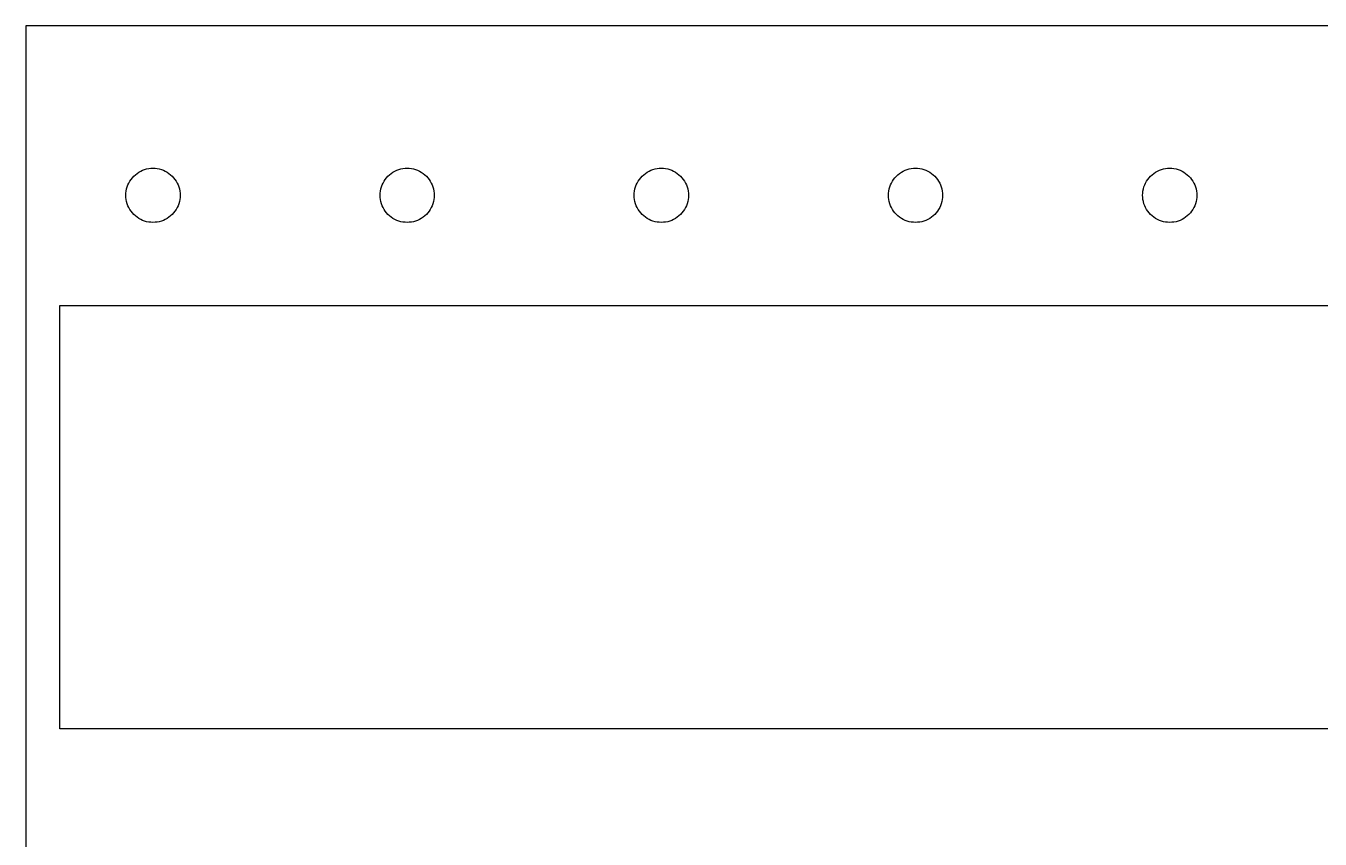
# Model space of a CAD drawing. Extents: x 0 to 315, y 0 to 192.
# Drawn here: x 0.2 to 76.6, y 144.2 to 192.2 of the extents above; entities that cross this region are included whole.
import ezdxf

# ---------------------------------------------------------------- set-up
doc = ezdxf.new("R2010")
doc.units = 0
doc.layers.add('Layer_1', color=7, linetype='CONTINUOUS')

msp = doc.modelspace()

# ---------------------------------------------------------------- linework, layer by layer
at = {"layer": 'Layer_1', "color": 7}
for p, q in [((315.249983, 192.249989), (0.25, 192.249989)), ((0.25, 192.249989), (0.25, 0.249995)), ((6.533339, 183.28899), (6.618618, 183.380992)), ((6.618618, 183.380992), (6.71088, 183.46699)), ((6.71088, 183.46699), (6.809539, 183.543992)), ((6.809539, 183.543992), (6.914001, 183.613992)), ((6.914001, 183.613992), (7.02361, 183.67599)), ((7.02361, 183.67599), (7.137698, 183.72799)), ((7.137698, 183.72799), (7.255568, 183.771991)), ((7.255568, 183.771991), (7.376478, 183.80599)), ((7.376478, 183.80599), (7.499691, 183.829979)), ((7.499691, 183.829979), (7.62445, 183.844993)), ((7.62445, 183.844993), (7.749999, 183.849989)), ((7.749999, 183.849989), (7.875529, 183.844993)), ((7.875529, 183.844993), (8.000288, 183.829979)), ((8.000288, 183.829979), (8.123501, 183.80599)), ((8.123501, 183.80599), (8.244419, 183.771991)), ((8.244419, 183.771991), (8.362289, 183.72799)), ((8.362289, 183.72799), (8.47638, 183.67599)), ((8.47638, 183.67599), (8.585978, 183.613992)), ((8.585978, 183.613992), (8.69044, 183.543992)), ((8.69044, 183.543992), (8.78911, 183.46699)), ((8.78911, 183.46699), (8.88136, 183.380992)), ((8.88136, 183.380992), (8.966639, 183.28899)), ((21.533298, 183.28899), (21.6186, 183.380992)), ((21.6186, 183.380992), (21.7109, 183.46699)), ((21.7109, 183.46699), (21.8095, 183.543992)), ((21.8095, 183.543992), (21.913999, 183.613992)), ((21.913999, 183.613992), (22.0236, 183.67599)), ((22.0236, 183.67599), (22.137699, 183.72799)), ((22.137699, 183.72799), (22.255601, 183.771991)), ((22.255601, 183.771991), (22.376499, 183.80599)), ((22.376499, 183.80599), (22.4997, 183.829979)), ((22.4997, 183.829979), (22.624499, 183.844993)), ((22.624499, 183.844993), (22.75, 183.849989)), ((22.75, 183.849989), (22.875499, 183.844993)), ((22.875499, 183.844993), (23.0003, 183.829979)), ((23.0003, 183.829979), (23.123499, 183.80599)), ((23.123499, 183.80599), (23.2444, 183.771991)), ((23.2444, 183.771991), (23.362298, 183.72799)), ((23.362298, 183.72799), (23.476398, 183.67599)), ((23.476398, 183.67599), (23.585999, 183.613992)), ((23.585999, 183.613992), (23.690399, 183.543992)), ((23.690399, 183.543992), (23.7891, 183.46699)), ((23.7891, 183.46699), (23.881398, 183.380992)), ((23.881398, 183.380992), (23.966598, 183.28899)), ((36.5333, 183.28899), (36.618601, 183.380992)), ((36.618601, 183.380992), (36.710899, 183.46699)), ((36.710899, 183.46699), (36.809499, 183.543992)), ((36.809499, 183.543992), (36.914001, 183.613992)), ((36.914001, 183.613992), (37.023602, 183.67599)), ((37.023602, 183.67599), (37.137701, 183.72799)), ((37.137701, 183.72799), (37.2556, 183.771991)), ((37.2556, 183.771991), (37.376501, 183.80599)), ((37.376501, 183.80599), (37.499702, 183.829979)), ((37.499702, 183.829979), (37.624501, 183.844993)), ((37.624501, 183.844993), (37.749999, 183.849989)), ((37.749999, 183.849989), (37.875501, 183.844993)), ((37.875501, 183.844993), (38.000299, 183.829979)), ((38.000299, 183.829979), (38.123501, 183.80599)), ((38.123501, 183.80599), (38.244402, 183.771991)), ((38.244402, 183.771991), (38.3623, 183.72799)), ((38.3623, 183.72799), (38.4764, 183.67599)), ((38.4764, 183.67599), (38.586001, 183.613992)), ((38.586001, 183.613992), (38.6904, 183.543992)), ((38.6904, 183.543992), (38.789102, 183.46699)), ((38.789102, 183.46699), (38.8814, 183.380992)), ((38.8814, 183.380992), (38.9666, 183.28899)), ((51.533301, 183.28899), (51.6186, 183.380992)), ((51.6186, 183.380992), (51.7109, 183.46699)), ((51.7109, 183.46699), (51.8095, 183.543992)), ((51.8095, 183.543992), (51.914002, 183.613992)), ((51.914002, 183.613992), (52.0236, 183.67599)), ((52.0236, 183.67599), (52.137699, 183.72799)), ((52.137699, 183.72799), (52.255601, 183.771991)), ((52.255601, 183.771991), (52.376502, 183.80599)), ((52.376502, 183.80599), (52.4997, 183.829979)), ((52.4997, 183.829979), (52.624502, 183.844993)), ((52.624502, 183.844993), (52.75, 183.849989)), ((52.75, 183.849989), (52.875502, 183.844993)), ((52.875502, 183.844993), (53.0003, 183.829979)), ((53.0003, 183.829979), (53.123502, 183.80599)), ((53.123502, 183.80599), (53.2444, 183.771991)), ((53.2444, 183.771991), (53.362301, 183.72799)), ((53.362301, 183.72799), (53.476401, 183.67599)), ((53.476401, 183.67599), (53.586002, 183.613992)), ((53.586002, 183.613992), (53.690401, 183.543992)), ((53.690401, 183.543992), (53.7891, 183.46699)), ((53.7891, 183.46699), (53.881401, 183.380992)), ((53.881401, 183.380992), (53.966601, 183.28899)), ((66.533302, 183.28899), (66.618601, 183.380992)), ((66.618601, 183.380992), (66.710901, 183.46699)), ((66.710901, 183.46699), (66.809501, 183.543992)), ((66.809501, 183.543992), (66.914, 183.613992)), ((66.914, 183.613992), (67.023601, 183.67599)), ((67.023601, 183.67599), (67.137701, 183.72799)), ((67.137701, 183.72799), (67.255602, 183.771991)), ((67.255602, 183.771991), (67.3765, 183.80599)), ((67.3765, 183.80599), (67.499701, 183.829979)), ((67.499701, 183.829979), (67.6245, 183.844993)), ((67.6245, 183.844993), (67.750001, 183.849989)), ((67.750001, 183.849989), (67.8755, 183.844993)), ((67.8755, 183.844993), (68.000301, 183.829979)), ((68.000301, 183.829979), (68.1235, 183.80599)), ((68.1235, 183.80599), (68.244401, 183.771991)), ((68.244401, 183.771991), (68.362299, 183.72799)), ((68.362299, 183.72799), (68.476402, 183.67599)), ((68.476402, 183.67599), (68.586, 183.613992)), ((68.586, 183.613992), (68.6904, 183.543992)), ((68.6904, 183.543992), (68.789101, 183.46699)), ((68.789101, 183.46699), (68.881399, 183.380992)), ((68.881399, 183.380992), (68.966599, 183.28899)), ((6.169673, 182.49999), (6.194198, 182.62399)), ((6.194198, 182.62399), (6.228299, 182.743991)), ((6.228299, 182.743991), (6.27179, 182.861991)), ((6.27179, 182.861991), (6.32439, 182.975991)), ((6.32439, 182.975991), (6.385768, 183.08599)), ((6.385768, 183.08599), (6.45557, 183.189992)), ((6.45557, 183.189992), (6.533339, 183.28899)), ((8.966639, 183.28899), (9.04442, 183.189992)), ((9.04442, 183.189992), (9.114211, 183.08599)), ((9.114211, 183.08599), (9.1756, 182.975991)), ((9.1756, 182.975991), (9.2282, 182.861991)), ((9.2282, 182.861991), (9.271679, 182.743991)), ((9.271679, 182.743991), (9.305789, 182.62399)), ((9.305789, 182.62399), (9.330286, 182.49999)), ((21.169703, 182.49999), (21.194199, 182.62399)), ((21.194199, 182.62399), (21.2283, 182.743991)), ((21.2283, 182.743991), (21.271799, 182.861991)), ((21.271799, 182.861991), (21.3244, 182.975991)), ((21.3244, 182.975991), (21.3858, 183.08599)), ((21.3858, 183.08599), (21.455599, 183.189992)), ((21.455599, 183.189992), (21.533298, 183.28899)), ((23.966598, 183.28899), (24.044398, 183.189992)), ((24.044398, 183.189992), (24.1142, 183.08599)), ((24.1142, 183.08599), (24.175601, 182.975991)), ((24.175601, 182.975991), (24.228198, 182.861991)), ((24.228198, 182.861991), (24.2717, 182.743991)), ((24.2717, 182.743991), (24.305798, 182.62399)), ((24.305798, 182.62399), (24.330295, 182.49999)), ((36.169704, 182.49999), (36.194201, 182.62399)), ((36.194201, 182.62399), (36.228299, 182.743991)), ((36.228299, 182.743991), (36.271801, 182.861991)), ((36.271801, 182.861991), (36.324402, 182.975991)), ((36.324402, 182.975991), (36.385802, 183.08599)), ((36.385802, 183.08599), (36.455601, 183.189992)), ((36.455601, 183.189992), (36.5333, 183.28899)), ((38.9666, 183.28899), (39.0444, 183.189992)), ((39.0444, 183.189992), (39.114199, 183.08599)), ((39.114199, 183.08599), (39.1756, 182.975991)), ((39.1756, 182.975991), (39.2282, 182.861991)), ((39.2282, 182.861991), (39.271702, 182.743991)), ((39.271702, 182.743991), (39.3058, 182.62399)), ((39.3058, 182.62399), (39.330297, 182.49999)), ((51.169703, 182.49999), (51.1942, 182.62399)), ((51.1942, 182.62399), (51.2283, 182.743991)), ((51.2283, 182.743991), (51.271799, 182.861991)), ((51.271799, 182.861991), (51.3244, 182.975991)), ((51.3244, 182.975991), (51.3858, 183.08599)), ((51.3858, 183.08599), (51.455599, 183.189992)), ((51.455599, 183.189992), (51.533301, 183.28899)), ((53.966601, 183.28899), (54.044401, 183.189992)), ((54.044401, 183.189992), (54.1142, 183.08599)), ((54.1142, 183.08599), (54.175601, 182.975991)), ((54.175601, 182.975991), (54.228201, 182.861991)), ((54.228201, 182.861991), (54.2717, 182.743991)), ((54.2717, 182.743991), (54.305801, 182.62399)), ((54.305801, 182.62399), (54.330298, 182.49999)), ((66.169704, 182.49999), (66.194201, 182.62399)), ((66.194201, 182.62399), (66.228301, 182.743991)), ((66.228301, 182.743991), (66.2718, 182.861991)), ((66.2718, 182.861991), (66.324401, 182.975991)), ((66.324401, 182.975991), (66.385801, 183.08599)), ((66.385801, 183.08599), (66.4556, 183.189992)), ((66.4556, 183.189992), (66.533302, 183.28899)), ((68.966599, 183.28899), (69.044399, 183.189992)), ((69.044399, 183.189992), (69.114202, 183.08599)), ((69.114202, 183.08599), (69.175602, 182.975991)), ((69.175602, 182.975991), (69.2282, 182.861991)), ((69.2282, 182.861991), (69.271701, 182.743991)), ((69.271701, 182.743991), (69.305799, 182.62399)), ((69.305799, 182.62399), (69.330296, 182.49999)), ((6.149974, 182.249992), (6.154913, 182.37599)), ((6.154913, 182.123991), (6.149974, 182.249992)), ((6.154913, 182.37599), (6.169673, 182.49999)), ((6.169673, 181.999991), (6.154913, 182.123991)), ((6.194198, 181.875991), (6.169673, 181.999991)), ((6.228299, 181.75599), (6.194198, 181.875991)), ((9.305789, 181.875991), (9.271679, 181.75599)), ((9.330286, 181.999991), (9.305789, 181.875991)), ((9.330286, 182.49999), (9.345046, 182.37599)), ((9.345046, 182.123991), (9.330286, 181.999991)), ((9.345046, 182.37599), (9.349985, 182.249992)), ((9.349985, 182.249992), (9.345046, 182.123991)), ((21.150003, 182.249992), (21.154914, 182.37599)), ((21.154914, 182.123991), (21.150003, 182.249992)), ((21.154914, 182.37599), (21.169703, 182.49999)), ((21.169703, 181.999991), (21.154914, 182.123991)), ((21.194199, 181.875991), (21.169703, 181.999991)), ((21.2283, 181.75599), (21.194199, 181.875991)), ((24.305798, 181.875991), (24.2717, 181.75599)), ((24.330295, 181.999991), (24.305798, 181.875991)), ((24.330295, 182.49999), (24.345084, 182.37599)), ((24.345084, 182.123991), (24.330295, 181.999991)), ((24.345084, 182.37599), (24.349994, 182.249992)), ((24.349994, 182.249992), (24.345084, 182.123991)), ((36.150005, 182.249992), (36.154916, 182.37599)), ((36.154916, 182.123991), (36.150005, 182.249992)), ((36.154916, 182.37599), (36.169704, 182.49999)), ((36.169704, 181.999991), (36.154916, 182.123991)), ((36.194201, 181.875991), (36.169704, 181.999991)), ((36.228299, 181.75599), (36.194201, 181.875991)), ((39.3058, 181.875991), (39.271702, 181.75599)), ((39.330297, 181.999991), (39.3058, 181.875991)), ((39.330297, 182.49999), (39.345085, 182.37599)), ((39.345085, 182.123991), (39.330297, 181.999991)), ((39.345085, 182.37599), (39.349996, 182.249992)), ((39.349996, 182.249992), (39.345085, 182.123991)), ((51.150004, 182.249992), (51.154914, 182.37599)), ((51.154914, 182.123991), (51.150004, 182.249992)), ((51.154914, 182.37599), (51.169703, 182.49999)), ((51.169703, 181.999991), (51.154914, 182.123991)), ((51.1942, 181.875991), (51.169703, 181.999991)), ((51.2283, 181.75599), (51.1942, 181.875991)), ((54.305801, 181.875991), (54.2717, 181.75599)), ((54.330298, 181.999991), (54.305801, 181.875991)), ((54.330298, 182.49999), (54.345086, 182.37599)), ((54.345086, 182.123991), (54.330298, 181.999991)), ((54.345086, 182.37599), (54.349997, 182.249992)), ((54.349997, 182.249992), (54.345086, 182.123991)), ((66.150005, 182.249992), (66.154915, 182.37599)), ((66.154915, 182.123991), (66.150005, 182.249992)), ((66.154915, 182.37599), (66.169704, 182.49999)), ((66.169704, 181.999991), (66.154915, 182.123991)), ((66.194201, 181.875991), (66.169704, 181.999991)), ((66.228301, 181.75599), (66.194201, 181.875991)), ((69.305799, 181.875991), (69.271701, 181.75599)), ((69.330296, 181.999991), (69.305799, 181.875991)), ((69.330296, 182.49999), (69.345085, 182.37599)), ((69.345085, 182.123991), (69.330296, 181.999991)), ((69.345085, 182.37599), (69.349995, 182.249992)), ((69.349995, 182.249992), (69.345085, 182.123991)), ((6.27179, 181.63799), (6.228299, 181.75599)), ((6.32439, 181.523992), (6.27179, 181.63799)), ((6.385768, 181.41399), (6.32439, 181.523992)), ((6.45557, 181.309991), (6.385768, 181.41399)), ((6.533339, 181.210991), (6.45557, 181.309991)), ((6.618618, 181.118992), (6.533339, 181.210991)), ((6.71088, 181.03299), (6.618618, 181.118992)), ((6.809539, 180.955992), (6.71088, 181.03299)), ((8.78911, 181.03299), (8.69044, 180.955992)), ((8.88136, 181.118992), (8.78911, 181.03299)), ((8.966639, 181.210991), (8.88136, 181.118992)), ((9.04442, 181.309991), (8.966639, 181.210991)), ((9.114211, 181.41399), (9.04442, 181.309991)), ((9.1756, 181.523992), (9.114211, 181.41399)), ((9.2282, 181.63799), (9.1756, 181.523992)), ((9.271679, 181.75599), (9.2282, 181.63799)), ((21.271799, 181.63799), (21.2283, 181.75599)), ((21.3244, 181.523992), (21.271799, 181.63799)), ((21.3858, 181.41399), (21.3244, 181.523992)), ((21.455599, 181.309991), (21.3858, 181.41399)), ((21.533298, 181.210991), (21.455599, 181.309991)), ((21.6186, 181.118992), (21.533298, 181.210991)), ((21.7109, 181.03299), (21.6186, 181.118992)), ((21.8095, 180.955992), (21.7109, 181.03299)), ((23.7891, 181.03299), (23.690399, 180.955992)), ((23.881398, 181.118992), (23.7891, 181.03299)), ((23.966598, 181.210991), (23.881398, 181.118992)), ((24.044398, 181.309991), (23.966598, 181.210991)), ((24.1142, 181.41399), (24.044398, 181.309991)), ((24.175601, 181.523992), (24.1142, 181.41399)), ((24.228198, 181.63799), (24.175601, 181.523992)), ((24.2717, 181.75599), (24.228198, 181.63799)), ((36.271801, 181.63799), (36.228299, 181.75599)), ((36.324402, 181.523992), (36.271801, 181.63799)), ((36.385802, 181.41399), (36.324402, 181.523992)), ((36.455601, 181.309991), (36.385802, 181.41399)), ((36.5333, 181.210991), (36.455601, 181.309991)), ((36.618601, 181.118992), (36.5333, 181.210991)), ((36.710899, 181.03299), (36.618601, 181.118992)), ((36.809499, 180.955992), (36.710899, 181.03299)), ((38.789102, 181.03299), (38.6904, 180.955992)), ((38.8814, 181.118992), (38.789102, 181.03299)), ((38.9666, 181.210991), (38.8814, 181.118992)), ((39.0444, 181.309991), (38.9666, 181.210991)), ((39.114199, 181.41399), (39.0444, 181.309991)), ((39.1756, 181.523992), (39.114199, 181.41399)), ((39.2282, 181.63799), (39.1756, 181.523992)), ((39.271702, 181.75599), (39.2282, 181.63799)), ((51.271799, 181.63799), (51.2283, 181.75599)), ((51.3244, 181.523992), (51.271799, 181.63799)), ((51.3858, 181.41399), (51.3244, 181.523992)), ((51.455599, 181.309991), (51.3858, 181.41399)), ((51.533301, 181.210991), (51.455599, 181.309991)), ((51.6186, 181.118992), (51.533301, 181.210991)), ((51.7109, 181.03299), (51.6186, 181.118992)), ((51.8095, 180.955992), (51.7109, 181.03299)), ((53.7891, 181.03299), (53.690401, 180.955992)), ((53.881401, 181.118992), (53.7891, 181.03299)), ((53.966601, 181.210991), (53.881401, 181.118992)), ((54.044401, 181.309991), (53.966601, 181.210991)), ((54.1142, 181.41399), (54.044401, 181.309991)), ((54.175601, 181.523992), (54.1142, 181.41399)), ((54.228201, 181.63799), (54.175601, 181.523992)), ((54.2717, 181.75599), (54.228201, 181.63799)), ((66.2718, 181.63799), (66.228301, 181.75599)), ((66.324401, 181.523992), (66.2718, 181.63799)), ((66.385801, 181.41399), (66.324401, 181.523992)), ((66.4556, 181.309991), (66.385801, 181.41399)), ((66.533302, 181.210991), (66.4556, 181.309991)), ((66.618601, 181.118992), (66.533302, 181.210991)), ((66.710901, 181.03299), (66.618601, 181.118992)), ((66.809501, 180.955992), (66.710901, 181.03299)), ((68.789101, 181.03299), (68.6904, 180.955992)), ((68.881399, 181.118992), (68.789101, 181.03299)), ((68.966599, 181.210991), (68.881399, 181.118992)), ((69.044399, 181.309991), (68.966599, 181.210991)), ((69.114202, 181.41399), (69.044399, 181.309991)), ((69.175602, 181.523992), (69.114202, 181.41399)), ((69.2282, 181.63799), (69.175602, 181.523992)), ((69.271701, 181.75599), (69.2282, 181.63799)), ((6.914001, 180.885992), (6.809539, 180.955992)), ((7.02361, 180.823991), (6.914001, 180.885992)), ((7.137698, 180.771991), (7.02361, 180.823991)), ((7.255568, 180.72799), (7.137698, 180.771991)), ((7.376478, 180.693991), (7.255568, 180.72799)), ((7.499691, 180.670002), (7.376478, 180.693991)), ((7.62445, 180.654987), (7.499691, 180.670002)), ((7.749999, 180.649992), (7.62445, 180.654987)), ((7.875529, 180.654987), (7.749999, 180.649992)), ((8.000288, 180.670002), (7.875529, 180.654987)), ((8.123501, 180.693991), (8.000288, 180.670002)), ((8.244419, 180.72799), (8.123501, 180.693991)), ((8.362289, 180.771991), (8.244419, 180.72799)), ((8.47638, 180.823991), (8.362289, 180.771991)), ((8.585978, 180.885992), (8.47638, 180.823991)), ((8.69044, 180.955992), (8.585978, 180.885992)), ((21.913999, 180.885992), (21.8095, 180.955992)), ((22.0236, 180.823991), (21.913999, 180.885992)), ((22.137699, 180.771991), (22.0236, 180.823991)), ((22.255601, 180.72799), (22.137699, 180.771991)), ((22.376499, 180.693991), (22.255601, 180.72799)), ((22.4997, 180.670002), (22.376499, 180.693991)), ((22.624499, 180.654987), (22.4997, 180.670002)), ((22.75, 180.649992), (22.624499, 180.654987)), ((22.875499, 180.654987), (22.75, 180.649992)), ((23.0003, 180.670002), (22.875499, 180.654987)), ((23.123499, 180.693991), (23.0003, 180.670002)), ((23.2444, 180.72799), (23.123499, 180.693991)), ((23.362298, 180.771991), (23.2444, 180.72799)), ((23.476398, 180.823991), (23.362298, 180.771991)), ((23.585999, 180.885992), (23.476398, 180.823991)), ((23.690399, 180.955992), (23.585999, 180.885992)), ((36.914001, 180.885992), (36.809499, 180.955992)), ((37.023602, 180.823991), (36.914001, 180.885992)), ((37.137701, 180.771991), (37.023602, 180.823991)), ((37.2556, 180.72799), (37.137701, 180.771991)), ((37.376501, 180.693991), (37.2556, 180.72799)), ((37.499702, 180.670002), (37.376501, 180.693991)), ((37.624501, 180.654987), (37.499702, 180.670002)), ((37.749999, 180.649992), (37.624501, 180.654987)), ((37.875501, 180.654987), (37.749999, 180.649992)), ((38.000299, 180.670002), (37.875501, 180.654987)), ((38.123501, 180.693991), (38.000299, 180.670002)), ((38.244402, 180.72799), (38.123501, 180.693991)), ((38.3623, 180.771991), (38.244402, 180.72799)), ((38.4764, 180.823991), (38.3623, 180.771991)), ((38.586001, 180.885992), (38.4764, 180.823991)), ((38.6904, 180.955992), (38.586001, 180.885992)), ((51.914002, 180.885992), (51.8095, 180.955992)), ((52.0236, 180.823991), (51.914002, 180.885992)), ((52.137699, 180.771991), (52.0236, 180.823991)), ((52.255601, 180.72799), (52.137699, 180.771991)), ((52.376502, 180.693991), (52.255601, 180.72799)), ((52.4997, 180.670002), (52.376502, 180.693991)), ((52.624502, 180.654987), (52.4997, 180.670002)), ((52.75, 180.649992), (52.624502, 180.654987)), ((52.875502, 180.654987), (52.75, 180.649992)), ((53.0003, 180.670002), (52.875502, 180.654987)), ((53.123502, 180.693991), (53.0003, 180.670002)), ((53.2444, 180.72799), (53.123502, 180.693991)), ((53.362301, 180.771991), (53.2444, 180.72799)), ((53.476401, 180.823991), (53.362301, 180.771991)), ((53.586002, 180.885992), (53.476401, 180.823991)), ((53.690401, 180.955992), (53.586002, 180.885992)), ((66.914, 180.885992), (66.809501, 180.955992)), ((67.023601, 180.823991), (66.914, 180.885992)), ((67.137701, 180.771991), (67.023601, 180.823991)), ((67.255602, 180.72799), (67.137701, 180.771991)), ((67.3765, 180.693991), (67.255602, 180.72799)), ((67.499701, 180.670002), (67.3765, 180.693991)), ((67.6245, 180.654987), (67.499701, 180.670002)), ((67.750001, 180.649992), (67.6245, 180.654987)), ((67.8755, 180.654987), (67.750001, 180.649992)), ((68.000301, 180.670002), (67.8755, 180.654987)), ((68.1235, 180.693991), (68.000301, 180.670002)), ((68.244401, 180.72799), (68.1235, 180.693991)), ((68.362299, 180.771991), (68.244401, 180.72799)), ((68.476402, 180.823991), (68.362299, 180.771991)), ((68.586, 180.885992), (68.476402, 180.823991)), ((68.6904, 180.955992), (68.586, 180.885992)), ((2.249999, 150.749987), (2.249999, 175.749988)), ((2.249999, 175.749988), (313.249987, 175.749988)), ((313.249987, 150.749987), (2.249999, 150.749987))]:
    msp.add_line(p, q, dxfattribs=at)

doc.saveas('drawing.dxf')
